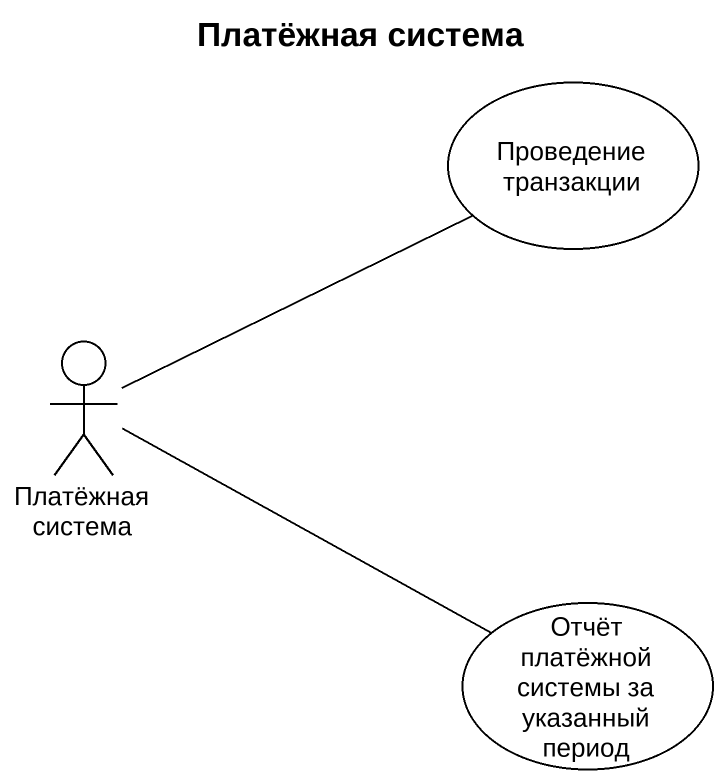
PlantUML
@startuml
title Платёжная система
usecase "Проведение транзакции" as Проведение_транзакции
actor "Платёжная система" as Платёжная_система
usecase "Отчёт платёжной системы за указанный период" as Отчёт_платёжной_системы_за
Платёжная_система -right- Проведение_транзакции
Платёжная_система -right- Отчёт_платёжной_системы_за
@enduml
